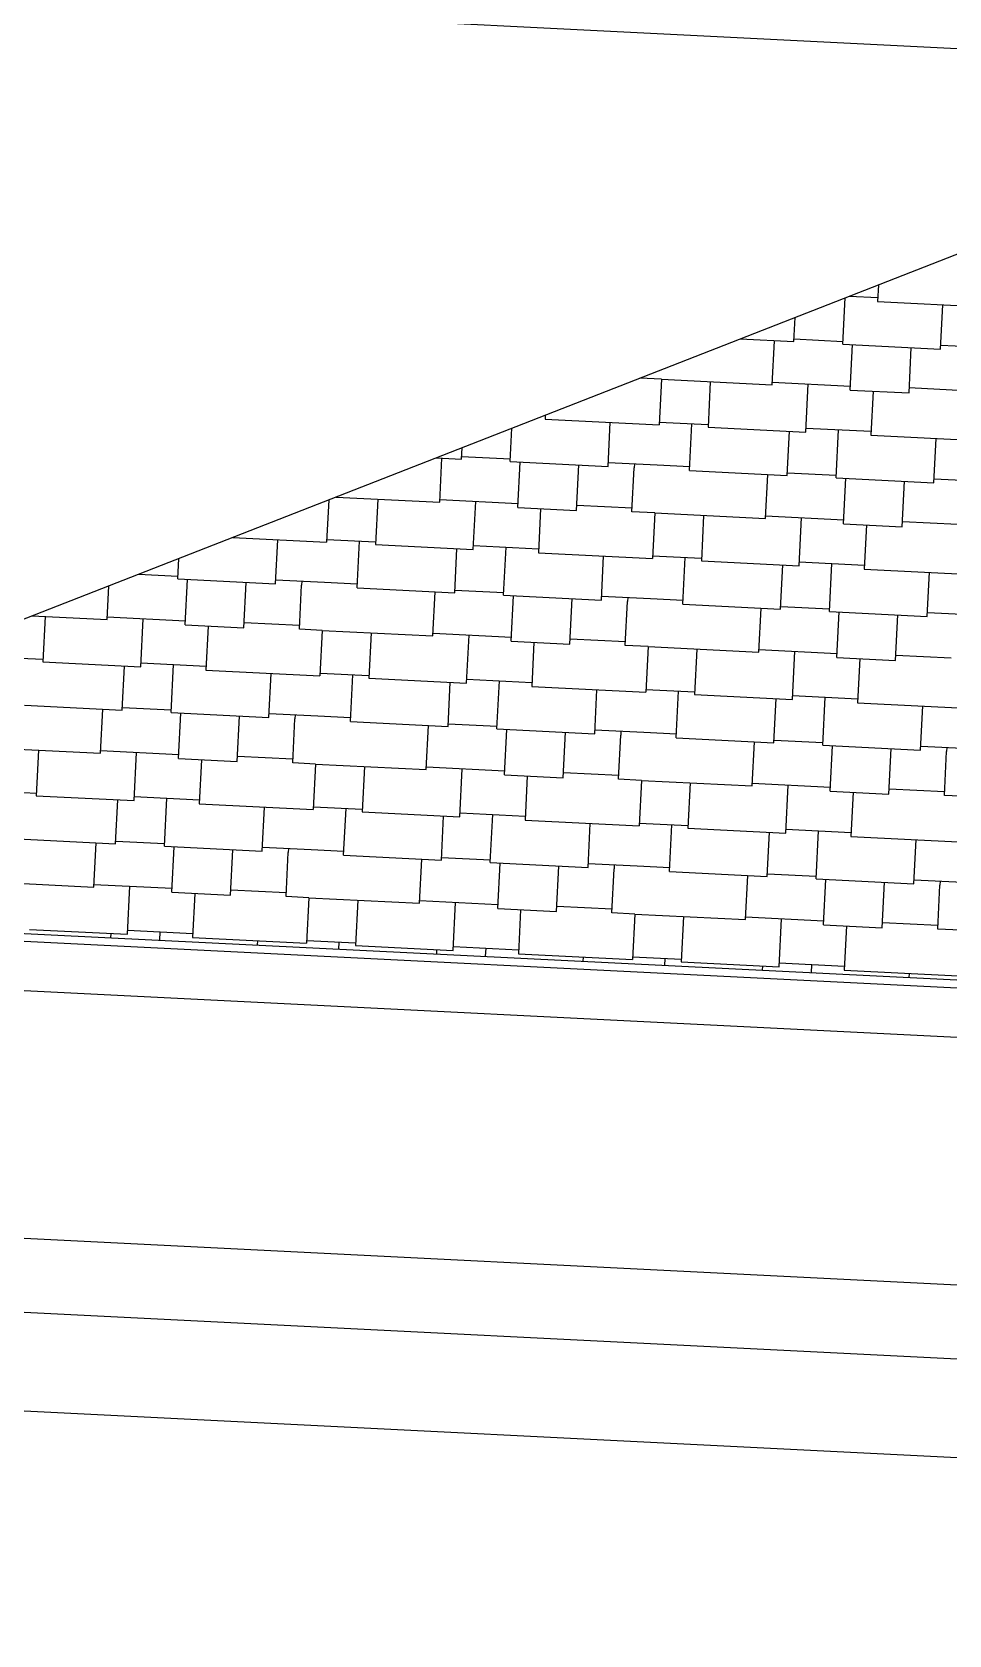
# Model space of a CAD drawing. Extents: x 549999 to 550212, y 1838161 to 1838467.
# Drawn here: x 550125.976 to 550127.832, y 1838316.351 to 1838319.596 of the extents above; entities that cross this region are included whole.
import ezdxf

# ---------------------------------------------------------------- set-up
doc = ezdxf.new("R2010")
doc.units = 0
for name, color, linetype in [('Level 18', 7, 'Continuous'), ('Level 20', 7, 'Continuous'), ('Level 37', 7, 'Continuous'), ('Level 4', 7, 'Continuous'), ('Level 42', 7, 'Continuous'), ('Level 8', 7, 'Continuous')]:
    doc.layers.add(name, color=color, linetype=linetype)

msp = doc.modelspace()

# ---------------------------------------------------------------- linework, layer by layer
at = {"layer": 'Level 18'}
for p, q in [((550108.4954, 1838320.5304), (550140.9628, 1838318.9072)), ((550108.3706, 1838318.0335), (550140.838, 1838316.4103))]:
    msp.add_line(p, q, dxfattribs=at)
at = {"layer": 'Level 20'}
for p, q in [((550172.3865, 1838314.683), (550111.3527, 1838317.7342)), ((550172.3765, 1838314.4832), (550111.3427, 1838317.5345))]:
    msp.add_line(p, q, dxfattribs=at)
at = {"layer": 'Level 37'}
for p, q in [((550128.7554, 1838319.5014), (550124.5173, 1838317.8435)), ((550132.8061, 1838317.4126), (550124.5165, 1838317.8271)), ((550124.5173, 1838317.8435), (550132.807, 1838317.4291))]:
    msp.add_line(p, q, dxfattribs=at)
at = {"layer": 'Level 4'}
msp.add_line((550122.2243, 1838317.3409), (550133.2756, 1838316.7884), dxfattribs=at)
at = {"layer": 'Level 42'}
for p, q in [((550127.6169, 1838318.9643), (550127.6216, 1838319.0579)), ((550127.6304, 1838319.0613), (550127.6878, 1838319.0585)), ((550127.6891, 1838319.0843), (550127.6874, 1838319.0503)), ((550127.6874, 1838319.0503), (550127.9182, 1838319.0388)), ((550127.8148, 1838318.9544), (550127.8193, 1838319.0437)), ((550127.518, 1838318.9693), (550127.5205, 1838319.0183)), ((550127.409, 1838318.9747), (550127.518, 1838318.9693)), ((550127.474, 1838318.8819), (550127.4784, 1838318.9712)), ((550127.5183, 1838318.9747), (550127.6172, 1838318.9697)), ((550127.6169, 1838318.9643), (550127.8148, 1838318.9544)), ((550127.6321, 1838318.8713), (550127.6367, 1838318.9633)), ((550127.8152, 1838318.9625), (550127.9142, 1838318.9576)), ((550127.7509, 1838318.8654), (550127.7555, 1838318.9574)), ((550127.2497, 1838318.8931), (550127.206, 1838318.8953)), ((550127.2497, 1838318.8931), (550127.2451, 1838318.8011)), ((550127.2497, 1838318.8931), (550127.474, 1838318.8819)), ((550127.3487, 1838318.8882), (550127.3441, 1838318.7962)), ((550127.4742, 1838318.8873), (550127.6325, 1838318.8794)), ((550127.5419, 1838318.7863), (550127.5468, 1838318.8837)), ((550127.6321, 1838318.8713), (550127.7509, 1838318.8654)), ((550127.6783, 1838318.869), (550127.6738, 1838318.7797)), ((550127.7514, 1838318.8762), (550127.8635, 1838318.8706)), ((550127.0147, 1838318.8205), (550127.0143, 1838318.8126)), ((550127.0143, 1838318.8126), (550127.2451, 1838318.8011)), ((550127.1417, 1838318.7167), (550127.1462, 1838318.8061)), ((550127.2454, 1838318.8065), (550127.3443, 1838318.8016)), ((550127.3066, 1838318.7085), (550127.3113, 1838318.8032)), ((550126.9438, 1838318.7266), (550126.9472, 1838318.7941)), ((550127.3441, 1838318.7962), (550127.5419, 1838318.7863)), ((550127.5045, 1838318.6986), (550127.5089, 1838318.7879)), ((550127.5423, 1838318.7944), (550127.6742, 1838318.7878)), ((550127.6034, 1838318.6937), (550127.6083, 1838318.7911)), ((550127.6738, 1838318.7797), (550127.9047, 1838318.7681)), ((550127.8013, 1838318.6838), (550127.8058, 1838318.7731)), ((550126.7939, 1838318.7341), (550126.8449, 1838318.7316)), ((550126.8009, 1838318.6442), (550126.8053, 1838318.7335)), ((550126.8449, 1838318.7316), (550126.8461, 1838318.7545)), ((550126.8452, 1838318.737), (550126.9441, 1838318.732)), ((550126.9438, 1838318.7266), (550127.1417, 1838318.7167)), ((550126.959, 1838318.6336), (550126.9636, 1838318.7256)), ((550127.0778, 1838318.6277), (550127.0824, 1838318.7197)), ((550127.1421, 1838318.7249), (550127.2411, 1838318.7199)), ((550127.19, 1838318.6248), (550127.1945, 1838318.7141)), ((550127.1949, 1838318.7222), (550127.1945, 1838318.7141)), ((550127.2411, 1838318.7199), (550127.307, 1838318.7166)), ((550127.3066, 1838318.7085), (550127.5045, 1838318.6986)), ((550127.4604, 1838318.6113), (550127.4649, 1838318.7006)), ((550127.5048, 1838318.704), (550127.6037, 1838318.6991)), ((550127.6034, 1838318.6937), (550127.8013, 1838318.6838)), ((550127.6186, 1838318.6006), (550127.6232, 1838318.6927)), ((550127.7373, 1838318.5947), (550127.7419, 1838318.6867)), ((550127.8017, 1838318.6919), (550127.9006, 1838318.6869)), ((550126.5763, 1838318.649), (550126.572, 1838318.5634)), ((550126.591, 1838318.6547), (550126.8009, 1838318.6442)), ((550126.6755, 1838318.6505), (550126.6709, 1838318.5585)), ((550126.8011, 1838318.6496), (550126.9594, 1838318.6417)), ((550126.8688, 1838318.5486), (550126.8737, 1838318.646)), ((550127.0783, 1838318.6385), (550127.1904, 1838318.6329)), ((550126.959, 1838318.6336), (550127.0778, 1838318.6277)), ((550127.0052, 1838318.6313), (550127.0007, 1838318.542)), ((550127.2362, 1838318.6225), (550127.19, 1838318.6248)), ((550127.2362, 1838318.6225), (550127.2316, 1838318.5304)), ((550127.2362, 1838318.6225), (550127.4604, 1838318.6113)), ((550127.3351, 1838318.6175), (550127.3305, 1838318.5255)), ((550127.4607, 1838318.6167), (550127.619, 1838318.6088)), ((550127.5284, 1838318.5156), (550127.5333, 1838318.613)), ((550127.7379, 1838318.6055), (550127.85, 1838318.5999)), ((550126.3819, 1838318.5729), (550126.572, 1838318.5634)), ((550127.6186, 1838318.6006), (550127.7373, 1838318.5947)), ((550127.6648, 1838318.5983), (550127.6603, 1838318.509)), ((550126.4686, 1838318.479), (550126.4731, 1838318.5684)), ((550126.5723, 1838318.5688), (550126.6712, 1838318.5639)), ((550126.6335, 1838318.4708), (550126.6382, 1838318.5655)), ((550126.6709, 1838318.5585), (550126.8688, 1838318.5486)), ((550126.8314, 1838318.4609), (550126.8358, 1838318.5502)), ((550126.8692, 1838318.5567), (550127.0011, 1838318.5501)), ((550126.9303, 1838318.456), (550126.9352, 1838318.5534)), ((550127.0007, 1838318.542), (550127.2316, 1838318.5304)), ((550126.2707, 1838318.4889), (550126.2728, 1838318.5302)), ((550127.1282, 1838318.4461), (550127.1326, 1838318.5354)), ((550127.2319, 1838318.5359), (550127.3308, 1838318.5309)), ((550127.2931, 1838318.4378), (550127.2978, 1838318.5326)), ((550127.3305, 1838318.5255), (550127.5284, 1838318.5156)), ((550127.491, 1838318.4279), (550127.4954, 1838318.5173)), ((550127.5288, 1838318.5237), (550127.6607, 1838318.5171)), ((550127.5899, 1838318.423), (550127.5948, 1838318.5204)), ((550127.6603, 1838318.509), (550127.8912, 1838318.4975)), ((550126.1278, 1838318.4065), (550126.1312, 1838318.4748)), ((550126.1912, 1838318.4983), (550126.271, 1838318.4943)), ((550126.2707, 1838318.4889), (550126.4686, 1838318.479)), ((550126.2859, 1838318.3959), (550126.2905, 1838318.4879)), ((550126.4046, 1838318.39), (550126.4092, 1838318.482)), ((550126.469, 1838318.4872), (550126.5679, 1838318.4822)), ((550126.5169, 1838318.3871), (550126.5214, 1838318.4764)), ((550126.5218, 1838318.4845), (550126.5214, 1838318.4764)), ((550126.5679, 1838318.4822), (550126.6339, 1838318.4789)), ((550127.7878, 1838318.4131), (550127.7922, 1838318.5024)), ((550126.6335, 1838318.4708), (550126.8314, 1838318.4609)), ((550126.7873, 1838318.3736), (550126.7918, 1838318.4629)), ((550126.8316, 1838318.4663), (550126.9306, 1838318.4614)), ((550126.9303, 1838318.456), (550127.1282, 1838318.4461)), ((550126.9455, 1838318.3629), (550126.9501, 1838318.455)), ((550127.0642, 1838318.357), (550127.0688, 1838318.449)), ((550127.1286, 1838318.4542), (550127.2275, 1838318.4492)), ((550127.1765, 1838318.3541), (550127.1809, 1838318.4434)), ((550127.1814, 1838318.4515), (550127.1809, 1838318.4434)), ((550127.2275, 1838318.4492), (550127.2935, 1838318.4459)), ((550125.976, 1838318.4141), (550126.1278, 1838318.4065)), ((550126.0024, 1838318.4128), (550125.9978, 1838318.3208)), ((550126.128, 1838318.4119), (550126.2863, 1838318.404)), ((550126.1957, 1838318.3109), (550126.2006, 1838318.4083)), ((550127.2931, 1838318.4378), (550127.491, 1838318.4279)), ((550127.4469, 1838318.3406), (550127.4514, 1838318.4299)), ((550127.4912, 1838318.4333), (550127.5902, 1838318.4284)), ((550127.5899, 1838318.423), (550127.7878, 1838318.4131)), ((550127.6051, 1838318.33), (550127.6097, 1838318.422)), ((550127.7238, 1838318.324), (550127.7284, 1838318.4161)), ((550127.7882, 1838318.4212), (550127.8871, 1838318.4163)), ((550126.2859, 1838318.3959), (550126.4046, 1838318.39)), ((550126.3321, 1838318.3936), (550126.3276, 1838318.3043)), ((550126.4052, 1838318.4008), (550126.5173, 1838318.3952)), ((550126.5631, 1838318.3848), (550126.5169, 1838318.3871)), ((550126.5631, 1838318.3848), (550126.5585, 1838318.2927)), ((550126.5631, 1838318.3848), (550126.7873, 1838318.3736)), ((550126.662, 1838318.3798), (550126.6574, 1838318.2878)), ((550126.7876, 1838318.379), (550126.9459, 1838318.3711)), ((550126.8553, 1838318.2779), (550126.8602, 1838318.3753)), ((550126.9455, 1838318.3629), (550127.0642, 1838318.357)), ((550126.9917, 1838318.3606), (550126.9872, 1838318.2713)), ((550127.0648, 1838318.3678), (550127.1769, 1838318.3622)), ((550127.2227, 1838318.3518), (550127.1765, 1838318.3541)), ((550127.2227, 1838318.3518), (550127.2181, 1838318.2598)), ((550127.2227, 1838318.3518), (550127.4469, 1838318.3406)), ((550127.3216, 1838318.3469), (550127.317, 1838318.2548)), ((550127.4472, 1838318.346), (550127.6055, 1838318.3381)), ((550125.8992, 1838318.3311), (550125.9981, 1838318.3262)), ((550125.9978, 1838318.3208), (550126.1957, 1838318.3109)), ((550126.1583, 1838318.2232), (550126.1627, 1838318.3125)), ((550126.1961, 1838318.319), (550126.328, 1838318.3124)), ((550126.2572, 1838318.2183), (550126.2621, 1838318.3157)), ((550127.5149, 1838318.2449), (550127.5197, 1838318.3424)), ((550127.6051, 1838318.33), (550127.7238, 1838318.324)), ((550127.6512, 1838318.3277), (550127.6468, 1838318.2383)), ((550127.7243, 1838318.3349), (550127.8365, 1838318.3293)), ((550126.3276, 1838318.3043), (550126.5585, 1838318.2927)), ((550126.4551, 1838318.2084), (550126.4595, 1838318.2977)), ((550126.5587, 1838318.2982), (550126.6577, 1838318.2932)), ((550126.62, 1838318.2001), (550126.6247, 1838318.2949)), ((550126.6574, 1838318.2878), (550126.8553, 1838318.2779)), ((550126.8178, 1838318.1902), (550126.8223, 1838318.2796)), ((550126.8557, 1838318.286), (550126.9876, 1838318.2794)), ((550126.9168, 1838318.1853), (550126.9217, 1838318.2827)), ((550126.9872, 1838318.2713), (550127.2181, 1838318.2598)), ((550127.1147, 1838318.1754), (550127.1191, 1838318.2647)), ((550127.2183, 1838318.2652), (550127.3173, 1838318.2602)), ((550127.2795, 1838318.1672), (550127.2843, 1838318.2619)), ((550127.317, 1838318.2548), (550127.5149, 1838318.2449)), ((550127.4774, 1838318.1573), (550127.4819, 1838318.2466)), ((550127.5153, 1838318.2531), (550127.6472, 1838318.2465)), ((550127.5764, 1838318.1523), (550127.5812, 1838318.2498)), ((550125.9604, 1838318.2331), (550126.1583, 1838318.2232)), ((550126.1142, 1838318.1359), (550126.1187, 1838318.2252)), ((550126.1585, 1838318.2286), (550126.2575, 1838318.2237)), ((550126.2572, 1838318.2183), (550126.4551, 1838318.2084)), ((550126.2724, 1838318.1252), (550126.277, 1838318.2173)), ((550126.4555, 1838318.2165), (550126.5544, 1838318.2115)), ((550126.5082, 1838318.2139), (550126.5078, 1838318.2057)), ((550127.6468, 1838318.2383), (550127.8776, 1838318.2268)), ((550127.7742, 1838318.1424), (550127.7787, 1838318.2317)), ((550126.3911, 1838318.1193), (550126.3957, 1838318.2113)), ((550126.5034, 1838318.1164), (550126.5078, 1838318.2057)), ((550126.5544, 1838318.2115), (550126.6204, 1838318.2082)), ((550126.62, 1838318.2001), (550126.8178, 1838318.1902)), ((550126.7738, 1838318.1029), (550126.7783, 1838318.1922)), ((550126.8181, 1838318.1957), (550126.917, 1838318.1907)), ((550126.9168, 1838318.1853), (550127.1147, 1838318.1754)), ((550126.932, 1838318.0923), (550126.9366, 1838318.1843)), ((550127.1151, 1838318.1835), (550127.214, 1838318.1786)), ((550127.1678, 1838318.1809), (550127.1674, 1838318.1728)), ((550127.0507, 1838318.0863), (550127.0553, 1838318.1784)), ((550127.163, 1838318.0834), (550127.1674, 1838318.1728)), ((550127.214, 1838318.1786), (550127.28, 1838318.1753)), ((550127.2795, 1838318.1672), (550127.4774, 1838318.1573)), ((550127.4334, 1838318.0699), (550127.4378, 1838318.1592)), ((550127.4777, 1838318.1627), (550127.5766, 1838318.1577)), ((550127.5764, 1838318.1523), (550127.7742, 1838318.1424)), ((550127.5915, 1838318.0593), (550127.5961, 1838318.1513)), ((550127.7746, 1838318.1505), (550127.8736, 1838318.1456)), ((550125.89, 1838318.1471), (550126.1142, 1838318.1359)), ((550125.9889, 1838318.1421), (550125.9843, 1838318.0501)), ((550126.1145, 1838318.1413), (550126.2728, 1838318.1334)), ((550126.1822, 1838318.0402), (550126.1871, 1838318.1377)), ((550126.2724, 1838318.1252), (550126.3911, 1838318.1193)), ((550126.3186, 1838318.1229), (550126.3141, 1838318.0336)), ((550126.3917, 1838318.1301), (550126.5038, 1838318.1245)), ((550126.5495, 1838318.1141), (550126.5034, 1838318.1164)), ((550127.7103, 1838318.0534), (550127.7149, 1838318.1454)), ((550127.8225, 1838318.0505), (550127.827, 1838318.1398)), ((550127.8274, 1838318.1479), (550127.827, 1838318.1398)), ((550126.5495, 1838318.1141), (550126.5449, 1838318.0221)), ((550126.5495, 1838318.1141), (550126.7738, 1838318.1029)), ((550126.6485, 1838318.1092), (550126.6439, 1838318.0171)), ((550126.7741, 1838318.1083), (550126.9324, 1838318.1004)), ((550126.8418, 1838318.0072), (550126.8466, 1838318.1047)), ((550126.932, 1838318.0923), (550127.0507, 1838318.0863)), ((550126.9781, 1838318.09), (550126.9737, 1838318.0006)), ((550127.0512, 1838318.0972), (550127.1634, 1838318.0916)), ((550127.2091, 1838318.0811), (550127.163, 1838318.0834)), ((550125.8856, 1838318.0605), (550125.9846, 1838318.0555)), ((550127.2091, 1838318.0811), (550127.2045, 1838317.9891)), ((550127.2091, 1838318.0811), (550127.4334, 1838318.0699)), ((550127.3081, 1838318.0762), (550127.3035, 1838317.9842)), ((550127.4336, 1838318.0753), (550127.5919, 1838318.0674)), ((550127.5013, 1838317.9743), (550127.5062, 1838318.0717)), ((550127.5915, 1838318.0593), (550127.7103, 1838318.0534)), ((550127.6377, 1838318.057), (550127.6332, 1838317.9677)), ((550127.7108, 1838318.0642), (550127.8229, 1838318.0586)), ((550125.9843, 1838318.0501), (550126.1822, 1838318.0402)), ((550126.1447, 1838317.9525), (550126.1492, 1838318.0419)), ((550126.1826, 1838318.0483), (550126.3145, 1838318.0417)), ((550126.2437, 1838317.9476), (550126.2485, 1838318.045)), ((550126.3141, 1838318.0336), (550126.5449, 1838318.0221)), ((550126.4415, 1838317.9377), (550126.446, 1838318.027)), ((550126.5452, 1838318.0275), (550126.6442, 1838318.0225)), ((550126.6064, 1838317.9295), (550126.6112, 1838318.0242)), ((550127.8687, 1838318.0482), (550127.8225, 1838318.0505)), ((550126.6439, 1838318.0171), (550126.8418, 1838318.0072)), ((550126.8043, 1838317.9196), (550126.8088, 1838318.0089)), ((550126.8422, 1838318.0154), (550126.9741, 1838318.0088)), ((550126.9032, 1838317.9146), (550126.9081, 1838318.0121)), ((550126.9737, 1838318.0006), (550127.2045, 1838317.9891)), ((550127.1011, 1838317.9047), (550127.1056, 1838317.9941)), ((550127.2048, 1838317.9945), (550127.3037, 1838317.9896)), ((550127.266, 1838317.8965), (550127.2708, 1838317.9912)), ((550125.9469, 1838317.9624), (550126.1447, 1838317.9525)), ((550126.1007, 1838317.8652), (550126.1052, 1838317.9545)), ((550126.145, 1838317.958), (550126.2439, 1838317.953)), ((550127.3035, 1838317.9842), (550127.5013, 1838317.9743)), ((550127.4639, 1838317.8866), (550127.4684, 1838317.9759)), ((550127.5017, 1838317.9824), (550127.6337, 1838317.9758)), ((550127.5628, 1838317.8817), (550127.5677, 1838317.9791)), ((550127.6332, 1838317.9677), (550127.8641, 1838317.9561)), ((550127.7607, 1838317.8718), (550127.7652, 1838317.9611)), ((550126.2437, 1838317.9476), (550126.4415, 1838317.9377)), ((550126.2589, 1838317.8546), (550126.2635, 1838317.9466)), ((550126.3776, 1838317.8486), (550126.3822, 1838317.9407)), ((550126.4419, 1838317.9458), (550126.5409, 1838317.9409)), ((550126.4898, 1838317.8457), (550126.4943, 1838317.9351)), ((550126.4947, 1838317.9432), (550126.4943, 1838317.9351)), ((550126.5409, 1838317.9409), (550126.6068, 1838317.9376)), ((550126.6064, 1838317.9295), (550126.8043, 1838317.9196)), ((550126.7603, 1838317.8322), (550126.7647, 1838317.9215)), ((550126.8046, 1838317.925), (550126.9035, 1838317.92)), ((550126.9032, 1838317.9146), (550127.1011, 1838317.9047)), ((550126.9184, 1838317.8216), (550126.923, 1838317.9136)), ((550127.0372, 1838317.8157), (550127.0418, 1838317.9077)), ((550127.1015, 1838317.9129), (550127.2005, 1838317.9079)), ((550127.1494, 1838317.8128), (550127.1539, 1838317.9021)), ((550127.1543, 1838317.9102), (550127.1539, 1838317.9021)), ((550127.2005, 1838317.9079), (550127.2664, 1838317.9046)), ((550127.266, 1838317.8965), (550127.4639, 1838317.8866)), ((550127.4642, 1838317.892), (550127.5631, 1838317.8871)), ((550125.8764, 1838317.8764), (550126.1007, 1838317.8652)), ((550126.101, 1838317.8706), (550126.2593, 1838317.8627)), ((550126.1686, 1838317.7695), (550126.1735, 1838317.867)), ((550126.3781, 1838317.8595), (550126.4903, 1838317.8539)), ((550127.4198, 1838317.7993), (550127.4243, 1838317.8886)), ((550127.5628, 1838317.8817), (550127.7607, 1838317.8718)), ((550127.578, 1838317.7886), (550127.5826, 1838317.8807)), ((550127.6967, 1838317.7827), (550127.7013, 1838317.8747)), ((550127.7611, 1838317.8799), (550127.86, 1838317.8749)), ((550127.809, 1838317.7798), (550127.8135, 1838317.8691)), ((550127.8139, 1838317.8772), (550127.8135, 1838317.8691)), ((550126.2589, 1838317.8546), (550126.3776, 1838317.8486)), ((550126.305, 1838317.8523), (550126.3006, 1838317.763)), ((550126.536, 1838317.8434), (550126.4898, 1838317.8457)), ((550126.536, 1838317.8434), (550126.5314, 1838317.7514)), ((550126.536, 1838317.8434), (550126.7603, 1838317.8322)), ((550126.635, 1838317.8385), (550126.6304, 1838317.7465)), ((550126.7605, 1838317.8376), (550126.9188, 1838317.8297)), ((550126.8282, 1838317.7366), (550126.8331, 1838317.834)), ((550127.0377, 1838317.8265), (550127.1498, 1838317.8209)), ((550126.9184, 1838317.8216), (550127.0372, 1838317.8157)), ((550126.9646, 1838317.8193), (550126.9601, 1838317.73)), ((550127.1956, 1838317.8105), (550127.1494, 1838317.8128)), ((550127.1956, 1838317.8105), (550127.191, 1838317.7184)), ((550127.1956, 1838317.8105), (550127.4198, 1838317.7993)), ((550127.2945, 1838317.8055), (550127.2899, 1838317.7135)), ((550127.4201, 1838317.8047), (550127.5784, 1838317.7968)), ((550127.4878, 1838317.7036), (550127.4927, 1838317.801)), ((550127.6973, 1838317.7935), (550127.8094, 1838317.7879)), ((550125.9708, 1838317.7794), (550126.1686, 1838317.7695)), ((550126.1352, 1838317.7626), (550126.1357, 1838317.7712)), ((550126.1691, 1838317.7777), (550126.301, 1838317.7711)), ((550126.2342, 1838317.7577), (550126.235, 1838317.7744)), ((550126.3006, 1838317.763), (550126.5314, 1838317.7514)), ((550127.578, 1838317.7886), (550127.6967, 1838317.7827)), ((550127.6242, 1838317.7863), (550127.6197, 1838317.697)), ((550127.8552, 1838317.7775), (550127.809, 1838317.7798)), ((550126.432, 1838317.7478), (550126.4325, 1838317.7564)), ((550126.5317, 1838317.7568), (550126.6306, 1838317.7519)), ((550126.5969, 1838317.7395), (550126.5976, 1838317.7535)), ((550126.6304, 1838317.7465), (550126.8282, 1838317.7366)), ((550126.7948, 1838317.7296), (550126.7952, 1838317.7382)), ((550126.8286, 1838317.7447), (550126.9605, 1838317.7381)), ((550126.8938, 1838317.7247), (550126.8946, 1838317.7414)), ((550126.9601, 1838317.73), (550127.191, 1838317.7184)), ((550127.0916, 1838317.7148), (550127.0921, 1838317.7234)), ((550127.1913, 1838317.7239), (550127.2902, 1838317.7189)), ((550127.2565, 1838317.7065), (550127.2572, 1838317.7206)), ((550127.2899, 1838317.7135), (550127.4878, 1838317.7036)), ((550127.4544, 1838317.6967), (550127.4548, 1838317.7052)), ((550127.4882, 1838317.7117), (550127.6201, 1838317.7051)), ((550127.5533, 1838317.6917), (550127.5542, 1838317.7084)), ((550127.6197, 1838317.697), (550127.8506, 1838317.6855)), ((550127.7512, 1838317.6818), (550127.7516, 1838317.6904))]:
    msp.add_line(p, q, dxfattribs=at)
at = {"layer": 'Level 8'}
msp.add_line((550132.8011, 1838317.3128), (550124.5115, 1838317.7272), dxfattribs=at)

doc.saveas('drawing.dxf')
